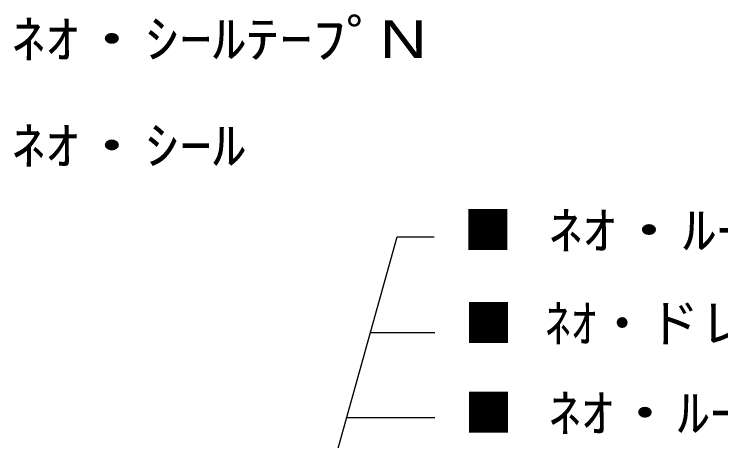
# Model space of a CAD drawing. Units: millimetres, scale not verified. Extents: x -101 to 114, y -84 to 67.
# Drawn here: x 6.6 to 61.5, y 11 to 44.2 of the extents above; entities that cross this region are included whole.
import ezdxf
from ezdxf.enums import TextEntityAlignment as Align

# ---------------------------------------------------------------- set-up
doc = ezdxf.new("R2010")
doc.units = ezdxf.units.MM
doc.header["$LTSCALE"] = 0.1
doc.layers.add('0-3_Z_O-文字', color=134, linetype='Continuous')
doc.styles.add('HGPｺﾞｼｯｸM', font='')
doc.styles.get('HGPｺﾞｼｯｸM').set_extended_font_data('HGPｺﾞｼｯｸM')

msp = doc.modelspace()

# ---------------------------------------------------------------- linework, layer by layer
at = {"layer": '0-3_Z_O-文字'}
for p, q in [((25.9371, -10.2637), (36.3428, 26.892)), ((36.3428, 26.892), (39.2134, 26.892)), ((34.2561, 19.4409), (39.2561, 19.4409)), ((32.4047, 12.8301), (39.2561, 12.8301))]:
    msp.add_line(p, q, dxfattribs=at)

# ---------------------------------------------------------------- texts
at = {"layer": '0-3_Z_O-文字', "style": 'HGPｺﾞｼｯｸM'}
for s, width, p in [(' ﾈｵ・ｼｰﾙﾃｰﾌﾟN', 1.3, (4.9399, 39.9103)), (' ﾈｵ・ｼｰﾙ', 1.3, (4.9399, 31.6287)), (' ﾈｵ・ﾙｰﾌｨﾝｸﾞE', 1.3, (46.6804, 25.0508)), (' ﾈｵ・ﾙｰﾌｨﾝｸﾞRN', 1.25, (46.7231, 10.8518))]:
    msp.add_text(s, height=2.933, dxfattribs=dict(at, width=width)).set_placement(p, align=Align.BOTTOM_LEFT)
at = {"layer": '0-3_Z_O-文字', "color": 3, "style": 'HGPｺﾞｼｯｸM', "width": 0.95}
msp.add_text('■', height=2.933, dxfattribs=at).set_placement((41.4824, 25.0508), align=Align.BOTTOM_LEFT)
at = {"layer": '0-3_Z_O-文字', "color": 215, "style": 'HGPｺﾞｼｯｸM', "width": 0.95}
msp.add_text('■', height=2.933, dxfattribs=at).set_placement((41.5251, 17.823), align=Align.BOTTOM_LEFT)
at = {"layer": '0-3_Z_O-文字', "style": 'HGPｺﾞｼｯｸM'}
msp.add_text(' ﾈｵ・ドレン', height=2.933, dxfattribs=at).set_placement((46.7231, 17.823), align=Align.BOTTOM_LEFT)
at = {"layer": '0-3_Z_O-文字', "color": 8, "style": 'HGPｺﾞｼｯｸM', "width": 0.95}
msp.add_text('■', height=2.933, dxfattribs=at).set_placement((41.5251, 10.8518), align=Align.BOTTOM_LEFT)

doc.saveas('drawing.dxf')
